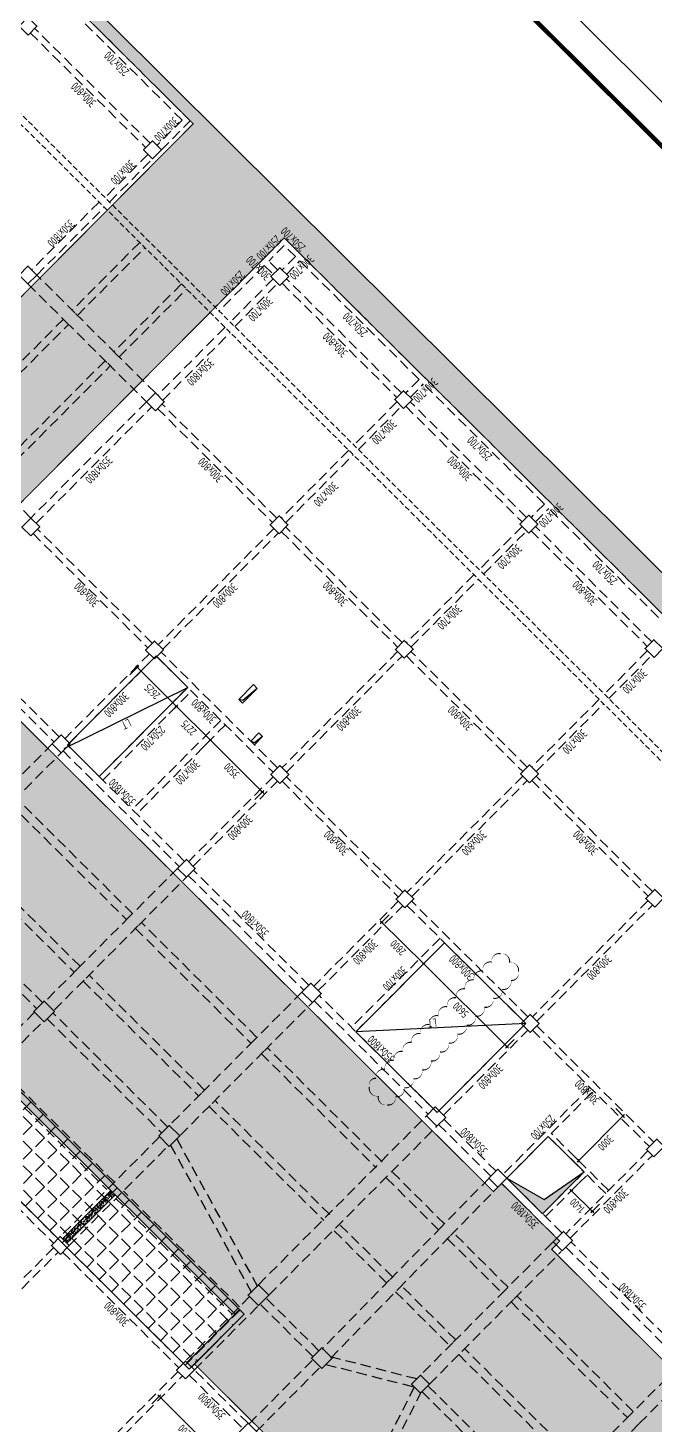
# Model space of a CAD drawing. Extents: x 517450926 to 520131079, y 3499134486 to 3500888201.
# Drawn here: x 518883207 to 518913038, y 3499917869 to 3499984341 of the extents above; entities that cross this region are included whole.
import ezdxf
from ezdxf.enums import TextEntityAlignment as Align

# ---------------------------------------------------------------- set-up
doc = ezdxf.new("R2010")
doc.units = 0
doc.header["$LTSCALE"] = 1000
doc.header["$MEASUREMENT"] = 0
doc.linetypes.add('DASHED', pattern=[0.75, 0.5, -0.25])
doc.linetypes.add('DASHED2', pattern=[0.375, 0.25, -0.125])
doc.layers.get('0').update_dxf_attribs({"linetype": 'CONTINUOUS'})
doc.layers.get('Defpoints').update_dxf_attribs({"color": 2, "linetype": 'CONTINUOUS'})
doc.layers.add('0_修订云线', color=1, linetype='CONTINUOUS', plot=False)
doc.layers.add('内框', color=8, linetype='CONTINUOUS', plot=False)
for name, color, linetype in [('S_AXIS_DIMS', 3, 'CONTINUOUS'), ('S_BEAM', 4, 'DASHED'), ('S_BEAM_SECD', 5, 'DASHED'), ('S_BEAM_SECD_TEXT_HORZ', 9, 'CONTINUOUS'), ('S_BEAM_TEXT_HORZ', 7, 'CONTINUOUS'), ('S_BEAM_TEXT_VERT', 41, 'CONTINUOUS'), ('S_COLU_BELW_DASH', 40, 'DASHED'), ('S_FLOR_ENHN', 91, 'DASHED'), ('S_HOLE', 201, 'CONTINUOUS'), ('S_HOLE_HACH', 253, 'CONTINUOUS'), ('S_PLAN_HACH', 254, 'CONTINUOUS'), ('S_PLAN_MIDL', 255, 'CONTINUOUS'), ('S_STAR', 243, 'CONTINUOUS'), ('S_WALL_BELW_DASH', 40, 'DASHED2'), ('S_WALL_HACH', 30, 'CONTINUOUS')]:
    doc.layers.add(name, color=color, linetype=linetype)
doc.styles.add('TH-STYLE3', font='tssdeng.shx', dxfattribs={"width": 0.7, "bigfont": 'tssdchn.shx'})
doc.styles.add('样式 1', font='Tssdeng.shx', dxfattribs={"width": 0.7, "bigfont": 'Tssdchn.shx'})
doc.styles.add('黑体', font='simhei.ttf')
doc.dimstyles.new('TSSD_100_100', dxfattribs={"dimtxt": 375, "dimasz": 100, "dimexe": 100, "dimexo": 0, "dimgap": 125, "dimtad": 1, "dimdec": 1, "dimdsep": 46, "dimtxsty": 'TH-STYLE3', "dimblk": 'ARCHTICK', "dimcen": -100, "dimdle": 100, "dimclrt": 7, "dimadec": 0, "dimazin": 0, "dimtfac": 1, "dimtdec": 1, "dimtix": 1, "dimtmove": 2, "dimatfit": 3, "dimldrblk": 'ARCHTICK', "dimfxl": 0, "dimtolj": 1, "dimtzin": 0, "dimarcsym": 0})
pattern_1 = [(185.1573, (518630193.4, 3500156019.2), (-2321.597, 2751.397), [375, -4125]), (130.1573, (518630193.4, 3500156019.2), (-2160.185, -3155.903), [300, -3300]), (235.6087, (518630000, 3500156248.5), (-4481.783, -404.506), [318.7, -3505.71]), (181.3415, (518629488.2, 3500155310), (-3200.02, 4349.7), [562.5, -6187.5]), (231.793, (518629221.6, 3500155672.6), (-6748.15, -158.03), [478.05, -5258.57]), (126.3415, (518629488, 3500155310), (-6748.15, -158.03), [450, -4950]), (156.1573, (518629310, 3500155840), (-696.61, 3531.96), [375, -4125]), (101.1573, (518629310, 3500155840), (-3419.353, -1712.936), [300, -3300]), (206.6087, (518629252, 3500156134.3), (-4115.964, 1819.022), [318.7, -3505.71]), (172.6573, (518630193.4, 3500156019.2), (-1216.8315, -1137.3107), [0, -3260, 0, -3350, 0, -3312.5]), (142.6573, (518630193.4, 3500156019.2), (-2323.264, -470.7445), [0, -1910, 0, -3185, 0, -1262.5]), (102.6573, (518630984, 3500155233), (-1812.997, 1962.121), [0, -1250, 0, -3900, 0, -5175]), (92.6573, (518631338.5, 3500154880.4), (-2420.479, 1701.311), [0, -1625, 0, -2590, 0, -3675])]

# ---------------------------------------------------------------- blocks, each defined once
blk = doc.blocks.new('THAPE_A1L2_inner')
at = {"layer": '内框'}
blk.add_lwpolyline([(0, 0), (1261, 0), (1261, 594), (0, 594)], close=True, dxfattribs=at)
at = {"layer": '内框', "const_width": 1.4}
blk.add_lwpolyline([(25, 584), (25, 10), (1251, 10), (1251, 584)], close=True, dxfattribs=at)
at = {"layer": '内框', "style": '黑体', "width": 0.8}
blk.add_attdef('内框名称', (58.89, 599.29), '', height=8, dxfattribs=at)
blk = doc.blocks.new('_ArchTick')
at = {"color": 0, "const_width": 0.25}
blk.add_lwpolyline([(-0.53, -0.53), (0.53, 0.53)], dxfattribs=at)
blk = doc.blocks.new('*D346')
at = {"layer": 'Defpoints', "color": 0, "transparency": 16777216}
for p in [(518889098, 3499918876), (518892429, 3499916269), (518892076, 3499915914)]:
    blk.add_point(p, dxfattribs=at)
at = {"layer": 'S_AXIS_DIMS', "color": 0, "lineweight": -2, "transparency": 16777216}
for p, q in [((518889098, 3499918876), (518889521, 3499919301)), ((518889380, 3499919301), (518892500, 3499916198)), ((518892076, 3499915914), (518892499, 3499916340))]:
    blk.add_line(p, q, dxfattribs=at)
at = {"layer": 'S_AXIS_DIMS', "color": 0, "lineweight": -2, "transparency": 16777216, "xscale": 100, "yscale": 100, "zscale": 100}
for p, rotation in [((518889451, 3499919230), 135.1572922659513), ((518892429, 3499916269), 315.1572922659514)]:
    blk.add_blockref('_ArchTick', p, dxfattribs=dict(at, rotation=rotation))
at = {"layer": 'S_AXIS_DIMS', "color": 7, "transparency": 16777216, "insert": (518890720, 3499917528), "char_height": 375, "attachment_point": 5, "rotation": 135.15729, "style": 'TH-STYLE3'}
blk.add_mtext('\\A1;4200', dxfattribs=at)
blk = doc.blocks.new('*D366')
at = {"layer": 'Defpoints', "color": 0, "transparency": 16777216}
for p in [(518841216, 3500002495), (518850749, 3499998586), (518848873, 3499995536), (518849511, 3499994669), (518922555, 3499921602)]:
    blk.add_point(p, dxfattribs=at)
at = {"layer": 'S_AXIS_DIMS', "color": 0, "lineweight": -2, "transparency": 16777216}
blk.add_arc((518849409, 3499994347), 1304, 72.45991, 135.15729, dxfattribs=at)
at = {"layer": 'S_AXIS_DIMS', "color": 0, "lineweight": -2, "transparency": 16777216, "xscale": 100, "yscale": 100, "zscale": 100}
for p, rotation in [((518848484, 3499995267), 225.157292263152), ((518849802, 3499995591), 342.4599091324877)]:
    blk.add_blockref('_ArchTick', p, dxfattribs=dict(at, rotation=rotation))
at = {"layer": 'S_AXIS_DIMS', "color": 7, "transparency": 16777216, "insert": (518849172, 3499995310), "char_height": 375, "attachment_point": 5, "rotation": 193.8086, "style": 'TH-STYLE3'}
blk.add_mtext('\\A1;63°', dxfattribs=at)
blk = doc.blocks.new('*D370')
at = {"layer": 'Defpoints', "color": 0, "transparency": 16777216}
for p in [(518887441, 3499952945), (518890265, 3499952062), (518889302, 3499951094)]:
    blk.add_point(p, dxfattribs=at)
at = {"layer": 'S_AXIS_DIMS', "color": 0, "lineweight": -2, "transparency": 16777216}
for p, q in [((518888051, 3499953559), (518888474, 3499953984)), ((518888332, 3499953984), (518890335, 3499951992)), ((518889912, 3499951708), (518890335, 3499952133))]:
    blk.add_line(p, q, dxfattribs=at)
at = {"layer": 'S_AXIS_DIMS', "color": 0, "lineweight": -2, "transparency": 16777216, "xscale": 100, "yscale": 100, "zscale": 100}
for p, rotation in [((518888403, 3499953913), 135.1572922659513), ((518890265, 3499952062), 315.1572922659514)]:
    blk.add_blockref('_ArchTick', p, dxfattribs=dict(at, rotation=rotation))
at = {"layer": 'S_AXIS_DIMS', "color": 7, "transparency": 16777216, "insert": (518889114, 3499952766), "char_height": 375, "attachment_point": 5, "rotation": 135.15729, "style": 'TH-STYLE3'}
blk.add_mtext('\\A1;2625', dxfattribs=at)
blk = doc.blocks.new('*D371')
at = {"layer": 'Defpoints', "color": 0, "transparency": 16777216}
for p in [(518889302, 3499951094), (518891878, 3499950458), (518890915, 3499949490)]:
    blk.add_point(p, dxfattribs=at)
at = {"layer": 'S_AXIS_DIMS', "color": 0, "lineweight": -2, "transparency": 16777216}
for p, q in [((518889912, 3499951708), (518890335, 3499952133)), ((518890194, 3499952133), (518891948, 3499950388)), ((518891525, 3499950104), (518891948, 3499950529))]:
    blk.add_line(p, q, dxfattribs=at)
at = {"layer": 'S_AXIS_DIMS', "color": 0, "lineweight": -2, "transparency": 16777216, "xscale": 100, "yscale": 100, "zscale": 100}
for p, rotation in [((518890265, 3499952062), 135.1572922659513), ((518891878, 3499950458), 315.1572922659514)]:
    blk.add_blockref('_ArchTick', p, dxfattribs=dict(at, rotation=rotation))
at = {"layer": 'S_AXIS_DIMS', "color": 7, "transparency": 16777216, "insert": (518890851, 3499951039), "char_height": 375, "attachment_point": 5, "rotation": 135.15729, "style": 'TH-STYLE3'}
blk.add_mtext('\\A1;2275', dxfattribs=at)
blk = doc.blocks.new('*D372')
at = {"layer": 'Defpoints', "color": 0, "transparency": 16777216}
for p in [(518890915, 3499949490), (518894359, 3499947990), (518893397, 3499947022)]:
    blk.add_point(p, dxfattribs=at)
at = {"layer": 'S_AXIS_DIMS', "color": 0, "lineweight": -2, "transparency": 16777216}
for p, q in [((518891525, 3499950104), (518891948, 3499950529)), ((518891807, 3499950529), (518894430, 3499947920)), ((518894007, 3499947636), (518894430, 3499948061))]:
    blk.add_line(p, q, dxfattribs=at)
at = {"layer": 'S_AXIS_DIMS', "color": 0, "lineweight": -2, "transparency": 16777216, "xscale": 100, "yscale": 100, "zscale": 100}
for p, rotation in [((518891878, 3499950458), 135.1572922659513), ((518894359, 3499947990), 315.1572922659514)]:
    blk.add_blockref('_ArchTick', p, dxfattribs=dict(at, rotation=rotation))
at = {"layer": 'S_AXIS_DIMS', "color": 7, "transparency": 16777216, "insert": (518892898, 3499949002), "char_height": 375, "attachment_point": 5, "rotation": 135.15729, "style": 'TH-STYLE3'}
blk.add_mtext('\\A1;3500', dxfattribs=at)
blk = doc.blocks.new('*D373')
at = {"layer": 'Defpoints', "color": 0, "transparency": 16777216}
for p in [(518902372, 3499940165), (518902025, 3499939815), (518906343, 3499936216)]:
    blk.add_point(p, dxfattribs=at)
at = {"layer": 'S_AXIS_DIMS', "color": 0, "lineweight": -2, "transparency": 16777216}
for p, q in [((518902372, 3499940165), (518901954, 3499939744)), ((518906067, 3499935796), (518901954, 3499939886)), ((518906343, 3499936216), (518905925, 3499935795))]:
    blk.add_line(p, q, dxfattribs=at)
at = {"layer": 'S_AXIS_DIMS', "color": 0, "lineweight": -2, "transparency": 16777216, "xscale": 100, "yscale": 100, "zscale": 100}
for p, rotation in [((518902025, 3499939815), 135.1572922659514), ((518905996, 3499935866), 315.1572922659514)]:
    blk.add_blockref('_ArchTick', p, dxfattribs=dict(at, rotation=rotation))
at = {"layer": 'S_AXIS_DIMS', "color": 7, "transparency": 16777216, "insert": (518903790, 3499937619), "char_height": 375, "attachment_point": 5, "rotation": 135.15729, "style": 'TH-STYLE3'}
blk.add_mtext('\\A1;5600', dxfattribs=at)
blk = doc.blocks.new('*D374')
at = {"layer": 'Defpoints', "color": 0, "transparency": 16777216}
for p in [(518900387, 3499942139), (518900040, 3499941790), (518902372, 3499940165)]:
    blk.add_point(p, dxfattribs=at)
at = {"layer": 'S_AXIS_DIMS', "color": 0, "lineweight": -2, "transparency": 16777216}
for p, q in [((518900387, 3499942139), (518899969, 3499941719)), ((518902096, 3499939745), (518899969, 3499941860)), ((518902372, 3499940165), (518901954, 3499939744))]:
    blk.add_line(p, q, dxfattribs=at)
at = {"layer": 'S_AXIS_DIMS', "color": 0, "lineweight": -2, "transparency": 16777216, "xscale": 100, "yscale": 100, "zscale": 100}
for p, rotation in [((518900040, 3499941790), 135.1572922659514), ((518902025, 3499939815), 315.1572922659514)]:
    blk.add_blockref('_ArchTick', p, dxfattribs=dict(at, rotation=rotation))
at = {"layer": 'S_AXIS_DIMS', "color": 7, "transparency": 16777216, "insert": (518900812, 3499940581), "char_height": 375, "attachment_point": 5, "rotation": 135.15729, "style": 'TH-STYLE3'}
blk.add_mtext('\\A1;2800', dxfattribs=at)
blk = doc.blocks.new('*D378')
at = {"layer": 'Defpoints', "color": 0, "transparency": 16777216}
for p in [(518909062, 3499929023), (518909404, 3499929366), (518910396, 3499928379)]:
    blk.add_point(p, dxfattribs=at)
at = {"layer": 'S_AXIS_DIMS', "color": 0, "lineweight": -2, "transparency": 16777216}
for p, q in [((518909404, 3499929366), (518908991, 3499928952)), ((518910126, 3499927965), (518908991, 3499929093)), ((518910396, 3499928379), (518909984, 3499927964))]:
    blk.add_line(p, q, dxfattribs=at)
at = {"layer": 'S_AXIS_DIMS', "color": 0, "lineweight": -2, "transparency": 16777216, "xscale": 100, "yscale": 100, "zscale": 100}
for p, rotation in [((518909062, 3499929023), 135.1572922659514), ((518910055, 3499928035), 315.1572922659514)]:
    blk.add_blockref('_ArchTick', p, dxfattribs=dict(at, rotation=rotation))
at = {"layer": 'S_AXIS_DIMS', "color": 7, "transparency": 16777216, "insert": (518909338, 3499928307), "char_height": 375, "attachment_point": 5, "rotation": 135.15729, "style": 'TH-STYLE3'}
blk.add_mtext('\\A1;1400', dxfattribs=at)
blk = doc.blocks.new('*D379')
at = {"layer": 'Defpoints', "color": 0, "transparency": 16777216}
for p in [(518911102, 3499932992), (518911521, 3499932576), (518908986, 3499930865)]:
    blk.add_point(p, dxfattribs=at)
at = {"layer": 'S_AXIS_DIMS', "color": 0, "lineweight": -2, "transparency": 16777216}
for p, q in [((518911166, 3499932928), (518911591, 3499932505)), ((518909335, 3499930378), (518911591, 3499932647)), ((518909050, 3499930801), (518909476, 3499930378))]:
    blk.add_line(p, q, dxfattribs=at)
at = {"layer": 'S_AXIS_DIMS', "color": 0, "lineweight": -2, "transparency": 16777216, "xscale": 100, "yscale": 100, "zscale": 100}
for p, rotation in [((518911521, 3499932576), 45.15729226595135), ((518909405, 3499930449), 225.1572922659514)]:
    blk.add_blockref('_ArchTick', p, dxfattribs=dict(at, rotation=rotation))
at = {"layer": 'S_AXIS_DIMS', "color": 7, "transparency": 16777216, "insert": (518910684, 3499931292), "char_height": 375, "attachment_point": 5, "rotation": 225.15729, "style": 'TH-STYLE3'}
blk.add_mtext('\\A1;3000', dxfattribs=at)

msp = doc.modelspace()

# ---------------------------------------------------------------- hatches: boundary and pattern name
at = {"layer": 'S_HOLE_HACH'}
h = msp.add_hatch(color=256, dxfattribs=at)
h.dxf.hatch_style = 1
h.paths.add_polyline_path([(518909662.7093, 3499929910.4024), (518907688.1777, 3499927924.9996), (518905986.4693, 3499929617.3903), (518907757.0468, 3499928595.9022)])
at = {"layer": 'S_PLAN_HACH', "transparency": 33554636}
h = msp.add_hatch(dxfattribs=at)
h.set_pattern_fill('GRASS', color=256, scale=1200)
h.set_pattern_definition([(225.1573, (518630193.4, 3500156019.2), (3.2943, -1199.9955), [225, -1472.0563]), (180.1573, (518630193.4, 3500156019.2), (3.2943, -1199.9955), [225, -975]), (270.1573, (518630193.4, 3500156019.2), (1199.9955, 3.2943), [225, -975])])
h.paths.add_polyline_path([(518892544.8748, 3499885019.7634), (518939602.9066, 3499932336.881), (518853937.5881, 3500017533.1375), (518824544.1408, 3499987977.8597), (518807066.1688, 3500005360.1205), (518789401.5894, 3499987598.2858)])
h.paths.add_polyline_path([(518872771.3085, 3499961381.5195), (518891070.2863, 3499979781.2453), (518855015.3322, 3500015638.7799), (518847251.4884, 3500007832.191), (518838870.2522, 3499992276.2557), (518853244.8749, 3499977980.3415), (518854655.2008, 3499979398.4321)], flags=16)
h.paths.add_polyline_path([(518888567.9664, 3499899623.5165), (518900414.707, 3499911535.4813), (518891126.2134, 3499920773.1156), (518893488.5092, 3499923148.4174), (518869522.7777, 3499946982.9241), (518867654.0959, 3499945103.9541), (518861556.3062, 3499951168.3553), (518807066.174, 3500005360.1257), (518800155.5795, 3499998411.4796), (518821356.0322, 3499977327.1103), (518815432.6637, 3499971371.1297), (518847091.5418, 3499939885.6003), (518845116.4659, 3499937899.6503), (518870642.7117, 3499912514.413), (518873110.7821, 3499914996.0718)], flags=16)
h.paths.add_polyline_path([(518916413.0474, 3499917978.7417), (518934147.8949, 3499935811.2312), (518895398.5686, 3499974348.3849), (518877663.7211, 3499956515.8953), (518905351.3808, 3499928978.7204), (518905739.7801, 3499929369.2582), (518908505.0569, 3499926619.1228), (518908117.2173, 3499926229.1478)], flags=16)
h.paths.add_polyline_path([(518874117.2085, 3499912462.1235), (518872556.991, 3499914013.798), (518873050.605, 3499914510.1297), (518874610.8225, 3499912958.4552)], flags=16)
h.paths.add_polyline_path([(518845186.4337, 3499938395.4471), (518844122.8657, 3499939453.1915), (518845815.2551, 3499941154.8983), (518846878.823, 3499940097.1539)], flags=16)
h.paths.add_polyline_path([(518815855.7722, 3499971796.5679), (518801852.1079, 3499985723.5421), (518807352.3678, 3499991254.0846), (518821356.0321, 3499977327.1104)], flags=16)
h.paths.add_polyline_path([(518831979.7124, 3499945253.2983), (518814501.748, 3499962635.5655), (518819473.3335, 3499967634.5233), (518836951.3, 3499950252.2566)], flags=16)
at = {"layer": 'S_PLAN_HACH', "transparency": 33554559}
h = msp.add_hatch(dxfattribs=at)
h.set_pattern_fill('ANGLE', color=256, scale=3000)
h.set_pattern_definition([(135.1573, (518630193.4, 3500156019.2), (-581.7594, -584.9624), [600, -225]), (225.1573, (518630193.4, 3500156019.2), (584.9624, -581.7594), [600, -225])])
h.paths.add_polyline_path([(518890879.4064, 3499920524.9497), (518866913.6748, 3499944359.4565), (518869522.7777, 3499946982.9241), (518893488.5092, 3499923148.4174)])
at = {"layer": 'S_WALL_HACH', "transparency": 33554636}
h = msp.add_hatch(dxfattribs=at)
h.set_pattern_fill('AR-CONC', color=256, scale=30)
h.set_pattern_definition([(185.15729, (518630193.41, 3500156019.2), (-139.29585, 165.08382), [22.5, -247.5]), (130.15729, (518630193.41, 3500156019.2), (-129.6111, -189.35418), [18, -198]), (235.60874, (518630181.8, 3500156032.96), (-268.90695, -24.27036), [19.12206, -210.34263]), (181.34149, (518630151.1, 3500155976.66), (-192.00132, 260.9819), [33.75, -371.25]), (231.79293, (518630135.1, 3500155998.4), (-404.889, -9.48158), [28.6831, -315.51413]), (126.34146, (518630151.1, 3500155976.66), (-404.889, -9.48158), [27, -297]), (156.15729, (518630140.4, 3500156008.45), (-41.79667, 211.91753), [22.5, -247.5]), (101.15729, (518630140.4, 3500156008.45), (-205.16116, -102.77619), [18, -198]), (206.60874, (518630136.92, 3500156026.11), (-246.95782, 109.14134), [19.12206, -210.34263]), (172.657292, (518630193.41, 3500156019.205), (-73.009887, -68.238644), [0, -195.6, 0, -201, 0, -198.75]), (142.657292, (518630193.41, 3500156019.21), (-139.39582, -28.244667), [0, -114.6, 0, -191.1, 0, -75.75]), (102.657292, (518630240.85, 3500155972.03), (-108.779831, 117.727264), [0, -75, 0, -234, 0, -310.5]), (92.65729, (518630262.12, 3500155950.88), (-145.22872, 102.07869), [0, -97.5, 0, -155.4, 0, -220.5])])
h.paths.add_polyline_path([(518893275.7956, 3499923359.9663), (518869522.7777, 3499946982.9241), (518869311.2288, 3499946770.2105), (518893064.2467, 3499923147.2527)])
h.paths.add_polyline_path([(518890985.1808, 3499920631.3066), (518890772.4672, 3499920842.8554), (518893275.7956, 3499923359.9663), (518893488.5092, 3499923148.4174)])
h = msp.add_hatch(dxfattribs=at)
h.set_pattern_fill('AR-CONC', color=256, scale=30)
h.set_pattern_definition([(185.15729, (518630299.77, 3500155913.43), (-139.29585, 165.08382), [22.5, -247.5]), (130.15729, (518630299.77, 3500155913.43), (-129.6111, -189.35418), [18, -198]), (235.60874, (518630288.16, 3500155927.19), (-268.90695, -24.27036), [19.12206, -210.34263]), (181.34149, (518630257.46, 3500155870.9), (-192.00132, 260.9819), [33.75, -371.25]), (231.79293, (518630241.46, 3500155892.64), (-404.889, -9.48158), [28.6831, -315.51413]), (126.34146, (518630257.46, 3500155870.9), (-404.889, -9.48158), [27, -297]), (156.15729, (518630246.76, 3500155902.68), (-41.79667, 211.91753), [22.5, -247.5]), (101.15729, (518630246.76, 3500155902.68), (-205.16116, -102.77619), [18, -198]), (206.60874, (518630243.28, 3500155920.34), (-246.95782, 109.14134), [19.12206, -210.34263]), (172.657292, (518630299.77, 3500155913.43), (-73.009887, -68.238644), [0, -195.6, 0, -201, 0, -198.75]), (142.657292, (518630299.77, 3500155913.43), (-139.39582, -28.244667), [0, -114.6, 0, -191.1, 0, -75.75]), (102.657292, (518630347.2, 3500155866.255), (-108.77983, 117.727264), [0, -75, 0, -234, 0, -310.5]), (92.65729, (518630368.47, 3500155845.1), (-145.22872, 102.07869), [0, -97.5, 0, -155.4, 0, -220.5])])
h.paths.add_polyline_path([(518887356.4323, 3499928823.8136), (518887143.7176, 3499929035.3636), (518884851.9381, 3499926730.9663), (518885064.6528, 3499926519.4163)])
h = msp.add_hatch(dxfattribs=at)
h.set_pattern_fill('AR-CONC', color=256, scale=500)
h.set_pattern_definition(pattern_1)
h.paths.add_polyline_path([(518890985.1808, 3499920631.3066), (518890772.4672, 3499920842.8554), (518893275.7956, 3499923359.9663), (518893488.5092, 3499923148.4174)])
h = msp.add_hatch(dxfattribs=at)
h.set_pattern_fill('AR-CONC', color=256, scale=500)
h.set_pattern_definition(pattern_1)
h.paths.add_polyline_path([(518890985.1808, 3499920631.3066), (518890772.4672, 3499920842.8554), (518893275.7956, 3499923359.9663), (518893488.5092, 3499923148.4174)])

# ---------------------------------------------------------------- linework, layer by layer
at = {"layer": '0_修订云线'}
msp.add_lwpolyline([(518900298.7575, 3499933099.1146, 0, 60, -0.52056705), (518899873.3303, 3499933522.2124, 0, 60, -0.52056705), (518899447.9032, 3499933945.3101, 0, 60, -0.52056705), (518899764.9385, 3499934370.4462, 0, 60, -0.52056705), (518900188.0363, 3499934795.8733, 0, 60, -0.52056705), (518900611.134, 3499935221.3005, 0, 60, -0.52056705), (518901034.2318, 3499935646.7277, 0, 60, -0.52056705), (518901457.3295, 3499936072.1549, 0, 60, -0.52056705), (518901880.4273, 3499936497.5821, 0, 60, -0.52056705), (518902303.5251, 3499936923.0093, 0, 60, -0.52056705), (518902726.6228, 3499937348.4365, 0, 60, -0.52056705), (518903149.7206, 3499937773.8636, 0, 60, -0.52056705), (518903572.8183, 3499938199.2908, 0, 60, -0.52056705), (518903995.9161, 3499938624.718, 0, 60, -0.52056705), (518904419.0138, 3499939050.1452, 0, 60, -0.52056705), (518904842.1116, 3499939475.5724, 0, 60, -0.52056705), (518905265.2093, 3499939900.9996, 0, 60, -0.52056705), (518905688.3957, 3499940294.1391, 0, 60, -0.52056705), (518906113.8229, 3499939871.0413, 0, 60, -0.52056705), (518906539.2501, 3499939447.9436, 0, 60, -0.52056705), (518906189.927, 3499939022.7189, 0, 60, -0.52056705), (518905766.8293, 3499938597.2917, 0, 60, -0.52056705), (518905343.7315, 3499938171.8646, 0, 60, -0.52056705), (518904920.6338, 3499937746.4374, 0, 60, -0.52056705), (518904497.536, 3499937321.0102, 0, 60, -0.52056705), (518904074.4383, 3499936895.583, 0, 60, -0.52056705), (518903651.3405, 3499936470.1558, 0, 60, -0.52056705), (518903228.2428, 3499936044.7286, 0, 60, -0.52056705), (518902805.145, 3499935619.3014, 0, 60, -0.52056705), (518902382.0472, 3499935193.8742, 0, 60, -0.52056705), (518901958.9495, 3499934768.4471, 0, 60, -0.52056705), (518901535.8517, 3499934343.0199, 0, 60, -0.52056705), (518901112.754, 3499933917.5927, 0, 60, -0.52056705), (518900689.6562, 3499933492.1655, 0, 60, -0.52056705)], format="xyseb", close=True, dxfattribs=at)
at = {"layer": 'S_BEAM'}
for p, q in [((518890928.4772, 3499979922.2779), (518855688.9532, 3500014968.8473)), ((518890539.4729, 3499979956.5654), (518884725.3034, 3499985738.8994)), ((518883315.5578, 3499984108.6796), (518888810.659, 3499978643.6669)), ((518889022.2079, 3499978856.3805), (518883527.1067, 3499984321.3932)), ((518890539.4729, 3499979956.5654), (518889340.696, 3499978751.1885)), ((518889553.4096, 3499978539.6396), (518890928.4772, 3499979922.2779)), ((518888917.6164, 3499978325.7796), (518886872.6257, 3499976269.5298)), ((518887085.3393, 3499976057.981), (518889130.33, 3499978114.2307)), ((518886590.3482, 3499976056.6038, -0.0885), (518883381.8751, 3499972830.466, -0.0885)), ((518883630.041, 3499972583.6589, -0.0885), (518886838.514, 3499975809.7968, -0.0885)), ((518895398.5686, 3499974348.3849), (518892119.561, 3499971051.3242)), ((518895399.5392, 3499973994.8329), (518894659.1181, 3499973250.3353)), ((518934147.8949, 3499935811.2312), (518895398.5686, 3499974348.3849)), ((518895931.3232, 3499973465.9606), (518895399.5392, 3499973994.8329)), ((518895931.3232, 3499973465.9606), (518895296.6766, 3499972827.8198)), ((518895509.3902, 3499972616.2709), (518896144.0368, 3499973254.4117)), ((518901816.3992, 3499967613.1084), (518896144.0368, 3499973254.4117)), ((518894447.5693, 3499973037.6217), (518892296.8223, 3499970875.0335)), ((518894447.5693, 3499973037.6217), (518894872.9964, 3499972614.5239)), ((518895084.5453, 3499972827.2375), (518894659.1181, 3499973250.3353)), ((518894873.5789, 3499972402.3926), (518892828.5906, 3499970346.1454)), ((518893041.3017, 3499970134.594), (518895086.2924, 3499972190.8437)), ((518895298.4236, 3499972191.4262), (518900758.0725, 3499966761.6717)), ((518900969.6214, 3499966974.3853), (518895509.9725, 3499972404.1398)), ((518892581.784, 3499970097.98, -0.0885), (518889373.3081, 3499966871.8392, -0.0885)), ((518889621.4739, 3499966625.0322, -0.0885), (518892829.947, 3499969851.17, -0.0885)), ((518901816.3992, 3499967613.1084), (518901181.7526, 3499966974.9677)), ((518901394.4662, 3499966763.4188), (518902029.1128, 3499967401.5596)), ((518907772.3799, 3499961689.7399), (518902029.1128, 3499967401.5596)), ((518888843.8535, 3499966552.1865), (518883343.5827, 3499961021.6331)), ((518883591.7485, 3499960774.826), (518889092.0193, 3499966305.3795)), ((518889375.055, 3499966235.4456), (518894834.704, 3499960805.6911)), ((518895046.2528, 3499961018.4047), (518889586.6039, 3499966448.1592)), ((518900758.6549, 3499966549.5405), (518898713.6642, 3499964493.2907)), ((518898926.3777, 3499964281.7419), (518900971.3684, 3499966337.9916)), ((518901183.4997, 3499966338.5739), (518906714.0531, 3499960838.3032)), ((518906925.602, 3499961051.0168), (518901395.0486, 3499966551.2875)), ((518898466.8571, 3499964245.1249), (518895258.3841, 3499961018.987)), ((518895471.0977, 3499960807.4382), (518898679.5707, 3499964033.576)), ((518907772.3799, 3499961689.7399), (518907137.7332, 3499961051.5991)), ((518907350.4468, 3499960840.0502), (518907985.0935, 3499961478.191)), ((518913728.3605, 3499955766.3714), (518907985.0935, 3499961478.191)), ((518906714.6355, 3499960626.1719), (518904669.6448, 3499958569.9222)), ((518912881.5826, 3499955127.6482), (518907351.0292, 3499960627.919)), ((518883451.6832, 3499960279.4617), (518888911.3321, 3499954849.7072)), ((518889122.881, 3499955062.4208), (518883663.2321, 3499960492.1753)), ((518894906.1908, 3499960523.0436), (518889405.9201, 3499954992.4901)), ((518889618.6336, 3499954780.9412), (518895118.9044, 3499960311.4947)), ((518895260.1311, 3499960382.5933), (518900790.6846, 3499954882.3225)), ((518901002.2334, 3499955095.0361), (518895471.68, 3499960595.3069)), ((518904882.3584, 3499958358.3733), (518906927.3491, 3499960414.623)), ((518907139.4803, 3499960415.2054), (518912670.0337, 3499954914.9346)), ((518904422.8378, 3499958321.7563), (518901214.3647, 3499955095.6185)), ((518901427.0783, 3499954884.0696), (518904635.5513, 3499958110.2075)), ((518884697.987, 3499950613.1647), (518879238.338, 3499956042.9193)), ((518878991.531, 3499955794.7534), (518884451.1799, 3499950364.9989)), ((518900791.2669, 3499954670.1913), (518895290.9961, 3499949139.6379)), ((518906958.2141, 3499949171.6676), (518901427.6606, 3499954671.9384)), ((518912670.6161, 3499954702.8034), (518910625.6254, 3499952646.5537)), ((518888982.8223, 3499954567.0629), (518884963.3937, 3499950525.5046)), ((518885176.1073, 3499950313.9558), (518889195.5359, 3499954355.514)), ((518889336.7626, 3499954426.6127), (518894867.316, 3499948926.3419)), ((518895078.8649, 3499949139.0555), (518889548.3115, 3499954639.3263)), ((518895503.7097, 3499948928.089), (518901003.9805, 3499954458.6424)), ((518901216.1118, 3499954459.2248), (518906746.6652, 3499948958.954)), ((518910838.339, 3499952435.0048), (518912883.3297, 3499954491.2545)), ((518890808.0325, 3499952963.3988), (518886594.684, 3499948726.853)), ((518886771.9454, 3499948550.5623), (518890985.2938, 3499952787.1081)), ((518910378.8184, 3499952398.3878), (518907170.3453, 3499949172.25)), ((518907383.0589, 3499948960.7011), (518910591.532, 3499952186.8389)), ((518892385.6574, 3499951394.4121), (518888172.309, 3499947157.8664)), ((518892598.371, 3499951182.8633), (518888385.0226, 3499946946.3175)), ((518890653.9676, 3499944689.7962), (518885123.4141, 3499950190.067)), ((518884876.6071, 3499949941.9011), (518890407.1606, 3499944441.6303)), ((518894867.8984, 3499948714.2107), (518890848.4697, 3499944672.6524)), ((518901034.8455, 3499943215.687), (518895504.2921, 3499948715.9578)), ((518906747.2475, 3499948746.8228), (518901246.9768, 3499943216.2693)), ((518912914.1947, 3499943248.2991), (518907383.6413, 3499948748.5698)), ((518891061.1833, 3499944461.1035), (518895080.612, 3499948502.6618)), ((518895292.7432, 3499948503.2442), (518900823.2966, 3499943002.9734)), ((518901459.6904, 3499943004.7205), (518906959.9611, 3499948535.2739)), ((518907172.0924, 3499948535.8562), (518912702.6458, 3499943035.5855)), ((518890832.5877, 3499944018.5326), (518896327.6889, 3499938553.5199)), ((518896574.4959, 3499938801.6858), (518891079.3948, 3499944266.6984)), ((518900823.879, 3499942790.8421), (518896804.4504, 3499938749.2839)), ((518906990.8261, 3499937292.3184), (518901460.2727, 3499942792.5892)), ((518912703.2282, 3499942823.4542), (518907202.9574, 3499937292.9008)), ((518897017.1639, 3499938537.735), (518901036.5926, 3499942579.2933)), ((518901248.7238, 3499942579.8756), (518906779.2773, 3499937079.6048)), ((518907415.671, 3499937081.3519), (518912915.9418, 3499942611.9053)), ((518902808.6217, 3499941028.5153), (518898595.2732, 3499936791.9696)), ((518898807.9868, 3499936580.4207), (518903021.3353, 3499940816.9665)), ((518896824.0206, 3499938059.9059), (518902248.2168, 3499932665.41)), ((518902495.0239, 3499932913.5758), (518897070.8276, 3499938308.0718)), ((518906779.8596, 3499936867.4736), (518902760.431, 3499932825.9153)), ((518907416.2533, 3499936869.2207), (518912982.259, 3499931333.6917)), ((518902973.1446, 3499932614.3665), (518906992.5732, 3499936655.9247)), ((518907204.7044, 3499936656.5071), (518912770.7102, 3499931120.9782)), ((518909934.409, 3499933941.5092), (518905809.2504, 3499929793.6388)), ((518905986.5117, 3499929617.3481), (518910111.6704, 3499933765.2185)), ((518884639.8076, 3499926730.3835), (518879109.2542, 3499932230.6543)), ((518902744.5489, 3499932171.7955), (518905226.2076, 3499929703.7253)), ((518905473.0146, 3499929951.8911), (518902991.356, 3499932419.9614)), ((518878897.7053, 3499932017.9407), (518884428.2587, 3499926517.6699)), ((518907961.0434, 3499931602.7509), (518909662.7542, 3499929910.3578)), ((518910831.9004, 3499929029.6827), (518908102.076, 3499931744.5599)), ((518912700.2295, 3499930908.2983), (518908786.9279, 3499926973.4513)), ((518908999.6415, 3499926761.9024), (518912912.9431, 3499930696.7494)), ((518908610.0548, 3499927008.3212), (518905986.5871, 3499929617.4241)), ((518909662.7542, 3499929910.3578), (518907688.298, 3499927925.0309)), ((518907830.1071, 3499927783.9983), (518909804.5633, 3499929769.3252)), ((518909804.5633, 3499929769.3252), (518910690.8678, 3499928887.8737)), ((518905739.7801, 3499929369.2582), (518908363.2478, 3499926760.1554)), ((518884428.8409, 3499926305.5385), (518878999.0866, 3499920845.8897)), ((518879211.8002, 3499920634.3409), (518884641.5545, 3499926093.9896)), ((518884853.6859, 3499926094.5721), (518890384.2413, 3499920594.2994)), ((518890595.7901, 3499920807.013), (518885065.2348, 3499926307.2857)), ((518908788.675, 3499926337.0576), (518914319.2284, 3499920836.7868)), ((518914566.0354, 3499921084.9527), (518909035.482, 3499926585.2235)), ((518890349.3711, 3499920417.4263), (518884919.6148, 3499914957.7792)), ((518885132.3284, 3499914746.2303), (518890562.0847, 3499920205.8774)), ((518890880.1846, 3499920242.106), (518893432.7445, 3499917703.5227)), ((518893679.5515, 3499917951.6886), (518891126.9916, 3499920490.2719))]:
    msp.add_line(p, q, dxfattribs=at)
at = {"layer": 'S_BEAM_SECD'}
for p, q in [((518888522.4969, 3499974135.0346), (518885314.0242, 3499970908.8964)), ((518885562.1901, 3499970662.0893), (518888770.6628, 3499973888.2276)), ((518883206.9432, 3499972158.2317), (518885014.9896, 3499970360.0854)), ((518885438.0873, 3499970785.5126), (518883630.041, 3499972583.6589)), ((518890507.8252, 3499972160.577), (518887299.3521, 3499968934.4392)), ((518887547.5179, 3499968687.6322), (518890755.9926, 3499971913.7716)), ((518887423.4152, 3499968811.0554), (518885438.127, 3499970785.4731)), ((518884890.9265, 3499970483.4691), (518879390.6564, 3499964952.9151)), ((518879638.8222, 3499964706.108), (518885139.0924, 3499970236.6621)), ((518885015.0293, 3499970360.0459), (518887000.3174, 3499968385.6282)), ((518889266.9512, 3499966977.6137), (518887423.4549, 3499968811.0159)), ((518886876.2543, 3499968509.012), (518881375.9835, 3499962978.4586)), ((518881624.1494, 3499962731.6516), (518887124.4202, 3499968262.205)), ((518887000.3571, 3499968385.5887), (518888843.8534, 3499966552.1865)), ((518883343.5826, 3499961021.6331), (518881500.0863, 3499962855.0353)), ((518884363.0337, 3499950276.369), (518882083.0154, 3499947983.8155)), ((518882508.441, 3499947560.7161), (518884788.4609, 3499949853.2713)), ((518882367.3837, 3499947418.8833), (518887897.9372, 3499941918.6125)), ((518888180.0034, 3499942202.2296), (518882649.45, 3499947702.5004)), ((518879875.79, 3499944913.5911), (518885406.3434, 3499939413.3203)), ((518885688.4097, 3499939696.9374), (518880157.8562, 3499945197.2082)), ((518890319.0144, 3499944353.0005), (518888038.996, 3499942060.4469)), ((518883901.7962, 3499937971.4077), (518878442.1473, 3499943401.1622)), ((518888464.4216, 3499941637.3475), (518890744.4415, 3499943929.9027)), ((518878160.0821, 3499943117.5441), (518883619.731, 3499937687.7896)), ((518888038.9462, 3499942060.3968), (518885547.4023, 3499939555.1547)), ((518885972.8278, 3499939132.0553), (518888464.3718, 3499941637.2974)), ((518888323.3644, 3499941495.5148), (518893818.4655, 3499936030.5021)), ((518894100.5318, 3499936314.1192), (518888605.4306, 3499941779.1318)), ((518885547.3599, 3499939555.1121), (518884043.0238, 3499938042.5054)), ((518884468.451, 3499937619.4077), (518885972.7854, 3499939132.0127)), ((518885831.7706, 3499938990.2226), (518891326.8718, 3499933525.2099)), ((518891608.938, 3499933808.827), (518886113.8369, 3499939273.8396)), ((518896239.5427, 3499938464.8901), (518893959.5245, 3499936172.3367)), ((518883514.5239, 3499937511.0948), (518878789.6004, 3499932760.1099)), ((518889857.7768, 3499932048.0392), (518884398.1279, 3499937477.7937)), ((518894455.8543, 3499935678.7207), (518896735.8744, 3499937971.276)), ((518879215.0275, 3499932337.0121), (518883939.9511, 3499937087.9971)), ((518884116.0627, 3499937194.1755), (518889575.7116, 3499931764.4211)), ((518893959.4747, 3499936172.2866), (518891467.9308, 3499933667.0445)), ((518891964.2606, 3499933173.4285), (518894455.8045, 3499935678.6706)), ((518894314.7972, 3499935536.8881), (518899774.457, 3499930107.1228)), ((518900056.5221, 3499930390.741), (518894596.8635, 3499935820.5051)), ((518887319.4137, 3499929424.7686), (518881788.8603, 3499934925.0394)), ((518881436.2806, 3499934570.515), (518886966.834, 3499929070.2442)), ((518891467.8884, 3499933667.0018), (518889963.5522, 3499932154.395)), ((518890459.8839, 3499931660.781), (518891964.2182, 3499933173.3858)), ((518891823.2035, 3499933031.5959), (518897282.8735, 3499927601.8204)), ((518897564.9386, 3499927885.4386), (518892105.2698, 3499933315.2129)), ((518894174.1369, 3499924546.8776), (518902160.0702, 3499932576.7802)), ((518894670.469, 3499924053.2632), (518902656.4023, 3499932083.1658)), ((518889470.6824, 3499931587.9052), (518884745.581, 3499926836.7413)), ((518894147.2299, 3499924448.9114), (518890287.3836, 3499931487.3329)), ((518885171.0082, 3499926413.6436), (518889896.1212, 3499931164.7959)), ((518889993.3298, 3499931191.6601), (518893853.1761, 3499924153.2386)), ((518900270.7887, 3499929613.5088), (518902739.0001, 3499927158.8121)), ((518903018.7067, 3499927444.7759), (518900552.8538, 3499929897.1269)), ((518905139.8237, 3499929613.3427), (518902877.1337, 3499927300.0358)), ((518893275.4106, 3499923501.3839), (518887744.8409, 3499929001.6708)), ((518903306.0644, 3499926880.4904), (518905565.2802, 3499929190.2452)), ((518887392.2612, 3499928647.1464), (518892922.8292, 3499923146.8612)), ((518900547.9564, 3499924918.7544), (518898061.2704, 3499927391.8245)), ((518897779.2053, 3499927108.2063), (518900268.2498, 3499924632.7906)), ((518902877.0843, 3499927299.9853), (518900406.3833, 3499924774.0143)), ((518900835.3141, 3499924354.4688), (518903306.015, 3499926880.4398)), ((518903164.442, 3499926735.6998), (518905765.879, 3499924148.5069)), ((518906047.9453, 3499924432.1239), (518903444.1486, 3499927021.6635)), ((518908151.6979, 3499926547.4427), (518905906.9379, 3499924290.3413)), ((518906332.3634, 3499923867.2419), (518908577.1251, 3499926124.345)), ((518900406.324, 3499924773.9536), (518897185.6591, 3499921481.2418)), ((518897611.101, 3499921058.1294), (518900835.2547, 3499924354.4081)), ((518900693.6917, 3499924209.6783), (518903274.2853, 3499921643.2147)), ((518903556.3515, 3499921926.8317), (518900973.3983, 3499924495.642)), ((518905906.8881, 3499924290.2912), (518903415.3441, 3499921785.0491)), ((518893751.4304, 3499923980.0266), (518890701.5646, 3499920913.3698)), ((518891126.9918, 3499920490.2721), (518894176.8576, 3499923556.9289)), ((518894282.7829, 3499923592.5323), (518896764.4383, 3499921124.4653)), ((518897046.5035, 3499921408.0834), (518894564.8481, 3499923876.1505)), ((518903840.7697, 3499921361.9497), (518906332.3136, 3499923867.1918)), ((518906191.3062, 3499923725.4092), (518911721.8597, 3499918225.1384)), ((518912003.9259, 3499918508.7554), (518906473.3725, 3499924009.0262)), ((518903415.3017, 3499921785.0064), (518901875.7074, 3499920236.9477)), ((518909512.3322, 3499916003.4632), (518903981.7787, 3499921503.734)), ((518896729.5684, 3499920947.5922), (518893715.0039, 3499917916.4306)), ((518897383.5443, 3499920754.3014), (518901604.1745, 3499919675.935)), ((518901703.1933, 3499920063.4853), (518897482.563, 3499921141.8518)), ((518902301.1346, 3499919813.8499), (518903840.7273, 3499921361.907)), ((518903699.7125, 3499921220.117), (518909230.2659, 3499915719.8462)), ((518894069.5266, 3499917563.8491), (518897084.091, 3499920595.0107)), ((518914107.6786, 3499920624.0742), (518911862.9185, 3499918366.9728)), ((518912288.3192, 3499917943.8483), (518914533.1041, 3499920200.9748)), ((518901583.4128, 3499919681.4335), (518898278.7754, 3499913160.0951)), ((518898653.8752, 3499913004.6022), (518901958.5126, 3499919525.9406)), ((518901948.5523, 3499919459.3281), (518904997.4429, 3499916427.1317)), ((518905279.5407, 3499916710.7174), (518902230.6175, 3499919742.9462)), ((518911862.8687, 3499918366.9227), (518909371.3248, 3499915861.6806)), ((518909796.7254, 3499915438.5561), (518912288.3192, 3499917943.8483))]:
    msp.add_line(p, q, dxfattribs=at)
at = {"layer": 'S_COLU_BELW_DASH', "linetype": 'ByBlock', "lineweight": 35}
for points in [[(518883209.7833, 3499984002.3227), (518882784.3561, 3499984425.4204), (518883207.4539, 3499984850.8476), (518883632.8811, 3499984427.7499)], [(518889130.3117, 3499978114.2123), (518888704.8845, 3499978537.31), (518889127.9822, 3499978962.7372), (518889553.4094, 3499978539.6395)], [(518883206.9431, 3499972158.2317), (518882781.5159, 3499972581.3294), (518883204.6137, 3499973006.7566), (518883630.0408, 3499972583.6589)], [(518895192.6491, 3499972085.0693), (518894767.2219, 3499972508.167), (518895190.3196, 3499972933.5942), (518895615.7468, 3499972510.4965)], [(518889269.2805, 3499966129.0887), (518888843.8533, 3499966552.1864), (518889266.9511, 3499966977.6136), (518889692.3782, 3499966554.5159)], [(518901077.7251, 3499966232.217), (518900652.2979, 3499966655.3148), (518901075.3957, 3499967080.742), (518901500.8229, 3499966657.6442)], [(518883345.9119, 3499960173.1081), (518882920.4848, 3499960596.2058), (518883343.5825, 3499961021.633), (518883769.0097, 3499960598.5353)], [(518895154.3566, 3499960276.2364), (518894728.9294, 3499960699.3342), (518895152.0271, 3499961124.7614), (518895577.4543, 3499960701.6636)], [(518907033.7057, 3499960308.8485), (518906608.2785, 3499960731.9462), (518907031.3763, 3499961157.3734), (518907456.8035, 3499960734.2756)], [(518889230.9847, 3499954320.2525), (518888805.5575, 3499954743.3502), (518889228.6553, 3499955168.7774), (518889654.0825, 3499954745.6797)], [(518901110.3372, 3499954352.8679), (518900684.91, 3499954775.9656), (518901108.0077, 3499955201.3928), (518901533.4349, 3499954778.295)], [(518912989.6863, 3499954385.4799), (518912564.2591, 3499954808.5777), (518912987.3569, 3499955234.0048), (518913412.7841, 3499954810.9071)], [(518884788.4616, 3499949853.2704), (518884363.0344, 3499950276.3681), (518884786.1322, 3499950701.7953), (518885211.5594, 3499950278.6975)], [(518895186.9686, 3499948396.8872), (518894761.5414, 3499948819.985), (518895184.6392, 3499949245.4122), (518895610.0664, 3499948822.3144)], [(518907066.3178, 3499948429.4993), (518906640.8906, 3499948852.5971), (518907063.9883, 3499949278.0242), (518907489.4155, 3499948854.9265)], [(518890744.4422, 3499943929.9018), (518890319.015, 3499944352.9996), (518890742.1128, 3499944778.4267), (518891167.54, 3499944355.329)], [(518913022.2984, 3499942506.1307), (518912596.8712, 3499942929.2285), (518913019.9689, 3499943354.6557), (518913445.3961, 3499942931.5579)], [(518901142.9492, 3499942473.5187), (518900717.522, 3499942896.6164), (518901140.6198, 3499943322.0436), (518901566.047, 3499942898.9459)], [(518896735.8751, 3499937971.2751), (518896239.5434, 3499938464.8891), (518896662.6411, 3499938890.3163), (518897158.9728, 3499938396.7023)], [(518883975.4281, 3499937052.7143), (518883479.0964, 3499937546.3283), (518883972.7105, 3499938042.66), (518884469.0422, 3499937549.046)], [(518907098.9298, 3499936550.1501), (518906673.5026, 3499936973.2479), (518907096.6004, 3499937398.6751), (518907522.0276, 3499936975.5773)], [(518902656.4034, 3499932083.1647), (518902160.0713, 3499932576.7791), (518902583.1691, 3499933002.2063), (518903079.5012, 3499932508.5919)], [(518889931.5867, 3499931129.5246), (518889435.255, 3499931623.1387), (518889928.869, 3499932119.4704), (518890425.2007, 3499931625.8563)], [(518912983.0825, 3499930625.7546), (518912628.5598, 3499930978.336), (518913122.8791, 3499931475.3768), (518913477.4017, 3499931122.7953)], [(518905563.4139, 3499929191.921), (518905137.9867, 3499929615.0187), (518905561.0844, 3499930040.4459), (518905986.5116, 3499929617.3482)], [(518884747.9113, 3499925988.2152), (518884322.4841, 3499926411.313), (518884745.5818, 3499926836.7402), (518885171.009, 3499926413.6424)], [(518908612.3835, 3499926159.7964), (518908186.9563, 3499926582.8942), (518908680.5704, 3499927079.2259), (518909105.9975, 3499926656.1281)], [(518894176.855, 3499923556.9315), (518893680.5232, 3499924050.5455), (518894174.1373, 3499924546.8772), (518894670.469, 3499924053.2632)], [(518897190.2975, 3499920559.9891), (518896693.9658, 3499921053.6031), (518897187.5799, 3499921549.9348), (518897683.9116, 3499921056.3208)], [(518890703.8919, 3499920064.8467), (518890278.4647, 3499920487.9444), (518890701.5624, 3499920913.3716), (518891126.9896, 3499920490.2739)], [(518901878.1148, 3499919388.3771), (518901452.6876, 3499919811.4749), (518901875.7854, 3499920236.902), (518902301.2126, 3499919813.8043)], [(518893681.8822, 3499917103.1624), (518893256.455, 3499917526.2602), (518893679.5527, 3499917951.6873), (518894104.9799, 3499917528.5896)]]:
    msp.add_lwpolyline(points, close=True, dxfattribs=at)
at = {"layer": 'S_FLOR_ENHN', "linetype": 'ByBlock', "const_width": 50}
for points in [[(518872771.3085, 3499961381.5195), (518891070.2863, 3499979781.2453), (518855015.3322, 3500015638.7799), (518847251.4884, 3500007832.191), (518838870.2522, 3499992276.2557), (518853244.8749, 3499977980.3415), (518854655.2008, 3499979398.4321)], [(518888567.9664, 3499899623.5165), (518900414.707, 3499911535.4813), (518891126.2134, 3499920773.1156), (518893488.5092, 3499923148.4174), (518869522.7777, 3499946982.9241), (518867654.0959, 3499945103.9541), (518861556.3062, 3499951168.3553), (518807066.174, 3500005360.1257), (518800155.5795, 3499998411.4796), (518821356.0322, 3499977327.1103), (518815432.6637, 3499971371.1297), (518847091.5418, 3499939885.6003), (518845116.4659, 3499937899.6503), (518870642.7117, 3499912514.413), (518873110.7821, 3499914996.0718)], [(518916413.0474, 3499917978.7417), (518934147.8949, 3499935811.2312), (518895398.5686, 3499974348.3849), (518877663.7211, 3499956515.8953), (518905351.3808, 3499928978.7204), (518905739.7801, 3499929369.2582), (518908505.0569, 3499926619.1228), (518908117.2173, 3499926229.1478)]]:
    msp.add_lwpolyline(points, close=True, dxfattribs=at)
at = {"layer": 'S_HOLE'}
for points in [[(518893408.726, 3499952210.3966), (518893231.4647, 3499952386.6873), (518893936.6276, 3499953095.7327), (518894113.8889, 3499952919.4419)], [(518893979.8464, 3499950232.0563), (518893802.585, 3499950408.3471), (518894190.4246, 3499950798.3219), (518894367.6859, 3499950622.0312)], [(518907688.1777, 3499927924.9996), (518905986.5116, 3499929617.3482), (518907961.042, 3499931602.7522), (518909662.7093, 3499929910.4024)]]:
    msp.add_lwpolyline(points, close=True, dxfattribs=at)
for points in [[(518894113.8889, 3499952919.4419), (518893422.0989, 3499952343.7439), (518893231.4647, 3499952386.6873)], [(518894367.6859, 3499950622.0312), (518893991.2695, 3499950331.4353), (518893802.585, 3499950408.3471)], [(518909662.7093, 3499929910.4024), (518907688.1777, 3499927924.9996), (518905986.4693, 3499929617.3903), (518907757.0468, 3499928595.9022), (518909662.7093, 3499929910.4024)]]:
    msp.add_lwpolyline(points, dxfattribs=at)
at = {"layer": 'S_PLAN_HACH'}
msp.add_lwpolyline([(518890879.4064, 3499920524.9497), (518866913.6748, 3499944359.4565), (518869522.7777, 3499946982.9241), (518893488.5092, 3499923148.4174)], close=True, dxfattribs=at)
at = {"layer": 'S_PLAN_MIDL'}
msp.add_lwpolyline([(518892544.8748, 3499885019.7634), (518939602.9066, 3499932336.881), (518853937.5881, 3500017533.1375), (518824544.1408, 3499987977.8597), (518807066.1688, 3500005360.1205), (518789401.5894, 3499987598.2858), (518892544.8748, 3499885019.7634)], dxfattribs=at)
at = {"layer": 'S_STAR'}
for p, q in [((518884929.2999, 3499950065.7895), (518890808.0325, 3499952963.3988)), ((518906885.6341, 3499936973.8304), (518898799.6268, 3499936572.0146))]:
    msp.add_line(p, q, dxfattribs=at)
for points in [[(518886594.684, 3499948726.853), (518885087.9619, 3499950225.3251), (518889301.3104, 3499954461.8708), (518890808.0325, 3499952963.3988)], [(518903021.3371, 3499940816.9683), (518906885.6341, 3499936973.8304), (518902672.2856, 3499932737.2846), (518898807.9887, 3499936580.4226)]]:
    msp.add_lwpolyline(points, close=True, dxfattribs=at)
at = {"layer": 'S_WALL_BELW_DASH'}
for points in [[(518935101.7104, 3499927810.9027), (518862801.9145, 3499999714.8201), (518865305.2429, 3500002231.931), (518863141.2089, 3500004384.1158)], [(518863636.1745, 3500004385.4818), (518865800.2157, 3500002233.2898), (518863296.8874, 3499999716.1789), (518935348.5174, 3499928059.0685)]]:
    msp.add_lwpolyline(points, dxfattribs=at)
at = {"layer": 'S_WALL_BELW_DASH', "linetype": 'ByBlock'}
for points in [[(518893275.7956, 3499923359.9663), (518869522.7777, 3499946982.9241), (518869311.2288, 3499946770.2105), (518893064.2467, 3499923147.2527)], [(518887356.4323, 3499928823.8136), (518887143.7176, 3499929035.3636), (518884851.9381, 3499926730.9663), (518885064.6528, 3499926519.4163)], [(518890985.1808, 3499920631.3066), (518890772.4672, 3499920842.8554), (518893275.7956, 3499923359.9663), (518893488.5092, 3499923148.4174)]]:
    msp.add_lwpolyline(points, close=True, dxfattribs=at)

# ---------------------------------------------------------------- block references
at = {"layer": '内框', "xscale": 150, "yscale": 150, "zscale": 150, "rotation": 135.1572922948763}
msp.add_blockref('THAPE_A1L2_inner', (518964314.9331, 3499930159.7671), dxfattribs=at)

# ---------------------------------------------------------------- texts
at = {"layer": 'S_BEAM_SECD_TEXT_HORZ', "linetype": 'Continuous', "style": 'TH-STYLE3', "width": 0.7}
for s, rotation, p in [('250x700', 135.157292971, (518887561.995, 3499982776.9518)), ('250x700', 135.157292971, (518895956.7281, 3499974422.0296)), ('250x700', 225.157292971, (518894516.6631, 3499974027.1711)), ('250x700', 225.157292971, (518892802.9548, 3499972336.3492)), ('250x700', 135.157292971, (518898909.8249, 3499970362.9795)), ('250x700', 135.157292971, (518904830.3533, 3499964474.8691)), ('250x700', 135.157292971, (518910786.3339, 3499958551.5005)), ('250x700', 225.157292971, (518889011.2222, 3499950682.2525)), ('300x700', 225.157292971, (518890659.6808, 3499949062.5525)), ('300x700', 225.157292971, (518900528.3337, 3499939247.9319)), ('250x700', 225.157292971, (518907561.0232, 3499932176.6787))]:
    msp.add_text(s, height=400, rotation=rotation, dxfattribs=at).set_placement(p, align=Align.CENTER)
at = {"layer": 'S_BEAM_TEXT_HORZ', "linetype": 'Continuous', "style": '样式 1', "width": 0.7}
for s, p in [('300x800', (518885992.7153, 3499981305.3926)), ('300x700', (518894302.6263, 3499973061.3434)), ('300x800', (518897957.855, 3499969405.7683)), ('300x800', (518892034.4864, 3499963449.7877)), ('300x800', (518903878.3833, 3499963517.6579)), ('300x800', (518897955.0148, 3499957561.6773)), ('300x800', (518909834.3639, 3499957594.2894)), ('300x800', (518886135.0222, 3499957517.8431)), ('300x800', (518891707.1761, 3499951976.2062)), ('300x800', (518903910.9954, 3499951638.3087)), ('350x1800', (518887828.6132, 3499948118.8383)), ('300x800', (518898011.5345, 3499945706.3674)), ('300x800', (518909866.976, 3499945714.9402)), ('350x1800', (518894152.4914, 3499941861.5305)), ('300x800', (518903967.5151, 3499939782.9989)), ('350x1800', (518900144.4648, 3499935902.3663)), ('300x800', (518909941.2218, 3499933842.0012)), ('350x1800', (518904557.7313, 3499931513.2647)), ('350x1800', (518906978.2754, 3499927991.065)), ('350x1800', (518912095.4828, 3499924131.4348)), ('300x800', (518887559.6293, 3499923284.7749)), ('350x1800', (518892088.1439, 3499918904.1176))]:
    msp.add_text(s, height=400, rotation=135.157288154, dxfattribs=at).set_placement(p, align=Align.CENTER)
at = {"layer": 'S_BEAM_TEXT_VERT', "linetype": 'Continuous', "style": '样式 1', "width": 0.7}
for s, p in [('300x700', (518889653.1665, 3499979657.7082)), ('300x700', (518887580.2194, 3499977610.7956)), ('350x1800', (518884635.5883, 3499974703.9922)), ('300x700', (518896089.1469, 3499973089.3262)), ('300x700', (518894127.7606, 3499971099.1056)), ('350x1800', (518891270.2683, 3499968105.6405)), ('300x700', (518901974.2229, 3499967236.4741)), ('300x700', (518900012.8366, 3499965246.2535)), ('350x1800', (518886433.2397, 3499963449.2472)), ('300x700', (518897236.8854, 3499962295.4517)), ('300x700', (518907948.099, 3499961295.3081)), ('300x700', (518905977.695, 3499959314.0557)), ('300x800', (518892441.6104, 3499957473.7755)), ('300x700', (518903121.9615, 3499956442.5994)), ('300x700', (518911933.6756, 3499953390.6872)), ('300x800', (518887276.1157, 3499952279.8413)), ('300x800', (518898326.6864, 3499951620.9232)), ('300x700', (518909077.9421, 3499950519.2309)), ('300x800', (518893161.1918, 3499946426.9891)), ('300x800', (518904282.6671, 3499945697.5547)), ('300x800', (518899117.1724, 3499940503.6205)), ('300x800', (518910238.6477, 3499939774.1861)), ('300x800', (518905073.153, 3499934580.252)), ('300x800', (518911029.1336, 3499928656.8834))]:
    msp.add_text(s, height=400, rotation=225.157297813, dxfattribs=at).set_placement(p, align=Align.CENTER)
at = {"layer": 'S_STAR', "style": 'TH-STYLE3', "width": 0.7}
for rotation, p in [(206.238532863, (518887795.2783, 3499951395.4258)), (183.904918281, (518902421.3121, 3499937203.3041))]:
    msp.add_text('LT', height=400, rotation=rotation, dxfattribs=at).set_placement(p, align=Align.CENTER)

# ---------------------------------------------------------------- dimensions: what is measured, and where the dimension line sits
at = {"layer": 'S_AXIS_DIMS'}
dim = msp.add_angular_dim_2l(base=(518848873.3615, 3499995536.1288), line1=((518922554.9531, 3499921601.8611), (518841216.1043, 3500002495.3376)), line2=((518849510.9147, 3499994669.0496), (518850748.853, 3499998585.7298)), dimstyle='TSSD_100_100', dxfattribs=at)
dim.commit()
dim.dimension.update_dxf_attribs({"geometry": '*D366', "text_midpoint": (518849172.4828, 3499995310.1202)})
for base, p1, p2, angle, picture, middle in [((518890264.5027, 3499952062.3485), (518887440.5343, 3499952945.3781), (518889301.7792, 3499951094.3245), 135.157292266, '*D370', (518889113.5169, 3499952766.2987)), ((518891877.58, 3499950458.1038), (518889301.7792, 3499951094.3245), (518890914.8564, 3499949490.0797), 135.157292266, '*D371', (518890850.6779, 3499951038.6495)), ((518894359.2385, 3499947990.0336), (518890914.8564, 3499949490.0797), (518893396.5149, 3499947022.0095), 135.157292266, '*D372', (518892898.0458, 3499949002.492)), ((518900039.6212, 3499941789.5496), (518902372.4967, 3499940164.5556), (518900387.1698, 3499942139.0118), 135.157292266, '*D374', (518900811.9212, 3499940580.7449)), ((518902024.948, 3499939815.0935), (518906343.1505, 3499936215.6432), (518902372.4967, 3499940164.5556), 135.157292266, '*D373', (518903789.9115, 3499937619.0606)), ((518911520.5095, 3499932575.8854), (518908986.1144, 3499930865.3621), (518911101.6032, 3499932992.498), 225.157292266, '*D379', (518910684.3417, 3499931291.9541)), ((518909061.9508, 3499929022.6242), (518910396.381, 3499928379.0488), (518909403.7197, 3499929366.2748), 135.157292266, '*D378', (518909337.9181, 3499928307.4345)), ((518892428.9298, 3499916268.7477), (518889098.3593, 3499918875.908), (518892076.3483, 3499915914.2251), 135.157292266, '*D346', (518890719.5718, 3499917528.0125))]:
    dim = msp.add_linear_dim(base=base, p1=p1, p2=p2, angle=angle, dimstyle='TSSD_100_100', dxfattribs=at)
    dim.commit()
    dim.dimension.update_dxf_attribs({"geometry": picture, "text_midpoint": middle})

doc.saveas('drawing.dxf')
